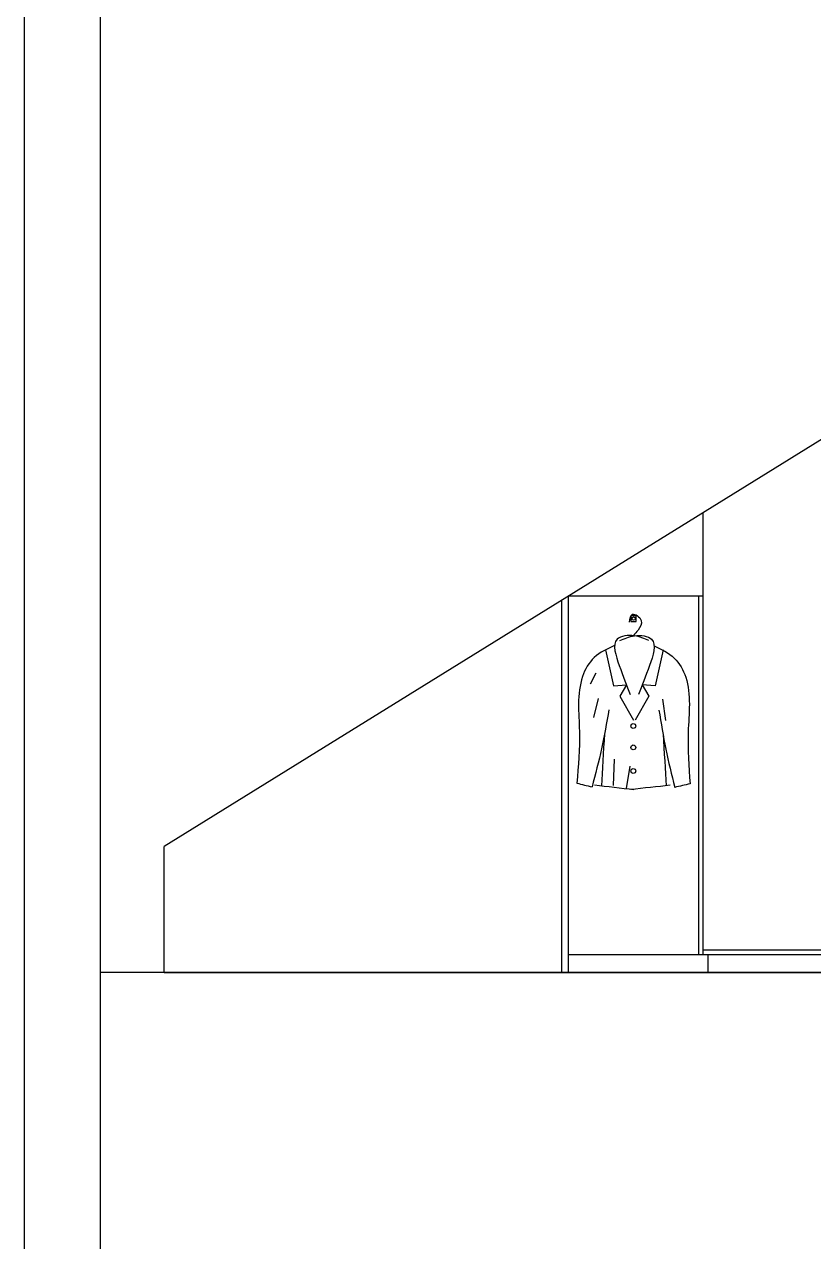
# Model space of a CAD drawing. Header units: inches. Extents: x 11.2 to 54.2, y 16.2 to 41.
# Drawn here: x 33.16 to 36.67, y 28.93 to 34.35 of the extents above; entities that cross this region are included whole.
import ezdxf

# ---------------------------------------------------------------- set-up
doc = ezdxf.new("R2010")
doc.units = ezdxf.units.IN
doc.header["$MEASUREMENT"] = 0
for name, color, linetype in [('02', 2, 'Continuous'), ('1', 1, 'Continuous'), ('4', 4, 'Continuous'), ('kadrbm', 4, 'Continuous')]:
    doc.layers.add(name, color=color, linetype=linetype)

# ---------------------------------------------------------------- blocks, each defined once
blk = doc.blocks.new('kadrbm')
at = {"layer": 'kadrbm', "color": 4}
blk.add_lwpolyline([(0, 0), (0, 24.7972), (21, 24.7972), (21, 0), (0, 0)], close=True, dxfattribs=at)
blk.add_lwpolyline([(20.6631, 0.3257), (20.6631, 24.4603), (0.3369, 24.4603), (0.3369, 0.3257), (20.6631, 0.3257)], dxfattribs=at)

msp = doc.modelspace()

# ---------------------------------------------------------------- linework, layer by layer
at = {"layer": '02'}
for p, q in [((35.7426, 31.5617), (35.7782, 31.4012)), ((35.9988, 31.5617), (35.9632, 31.4012)), ((35.699, 31.4586), (35.6743, 31.4093)), ((35.7782, 31.4012), (35.8358, 31.4054)), ((35.8358, 31.4054), (35.806, 31.3556)), ((35.9056, 31.4054), (35.9354, 31.3556)), ((35.9632, 31.4012), (35.9056, 31.4054)), ((35.7096, 31.3459), (35.6884, 31.2613)), ((35.806, 31.3556), (35.8675, 31.2485)), ((35.9354, 31.3556), (35.8738, 31.2485)), ((35.9952, 31.3423), (36.0093, 31.2472)), ((35.7801, 31.0746), (35.7766, 30.9583)), ((35.85, 31.0441), (35.834, 30.9445))]:
    msp.add_line(p, q, dxfattribs=at)
msp.add_lwpolyline([(35.8543, 31.6885), (35.8793, 31.6885), (35.8793, 31.7135), (35.8543, 31.7135)], close=True, dxfattribs=at)
for centre, radius in [((35.8672, 31.7009), 0.0075), ((35.866, 31.2226), 0.0108), ((35.866, 31.1275), 0.0108), ((35.866, 31.0226), 0.0108)]:
    msp.add_circle(centre, radius, dxfattribs=at)
for points in [[(35.8487, 31.6849), (35.8627, 31.7199), (35.9012, 31.6919), (35.8872, 31.6499), (35.8662, 31.6254)], [(35.9351, 31.6029), (35.8706, 31.6244), (35.7939, 31.609), (35.8031, 31.4925), (35.8522, 31.3637)], [(35.8063, 31.6029), (35.8707, 31.6244), (35.9475, 31.609), (35.9383, 31.4925), (35.8892, 31.3637)], [(35.7828, 31.5806), (35.6917, 31.5273), (35.6401, 31.4429), (35.626, 31.1992), (35.6143, 30.9682)], [(35.9581, 31.5796), (36.0485, 31.5251), (36.0991, 31.4401), (36.1102, 31.1962), (36.1185, 30.9652)], [(35.7574, 31.2952), (35.7245, 31.1218), (35.6823, 30.9518)], [(35.98, 31.2939), (36.0108, 31.1201), (36.0503, 30.9496)], [(35.6143, 30.9682), (35.6823, 30.9518)], [(35.6929, 30.9609), (35.8688, 30.9398)], [(36.0303, 30.9588), (35.8541, 30.9399)], [(36.1185, 30.9652), (36.0503, 30.9496)]]:
    msp.add_spline(points, degree=3, dxfattribs=at)
for points in [[(35.7373, 31.189), (35.7327, 31.1071), (35.7282, 31.0252), (35.7238, 30.9572)], [(35.9989, 31.1874), (36.0034, 31.1061), (36.008, 31.0247), (36.0122, 30.9569)]]:
    msp.add_open_spline(points, degree=3, dxfattribs=at)
at = {"layer": '1'}
for p, q in [((39.2173, 34.0563), (33.7773, 30.6863)), ((36.1773, 30.2063), (36.1773, 32.1731)), ((35.5473, 30.1263), (35.5473, 31.7828)), ((35.5773, 30.1263), (35.5773, 31.8014)), ((35.5773, 31.8014), (36.1773, 31.8014)), ((36.1573, 30.2063), (36.1573, 31.8014)), ((33.7773, 30.1263), (33.7773, 30.6863)), ((35.5773, 30.2063), (37.3773, 30.2063)), ((36.1773, 30.2263), (37.3773, 30.2263)), ((36.1973, 30.2063), (36.1973, 30.1263)), ((33.7773, 30.1263), (40.8973, 30.1263))]:
    msp.add_line(p, q, dxfattribs=at)
at = {"layer": '4'}
msp.add_line((53.8184, 30.1263), (33.4922, 30.1263), dxfattribs=at)

# ---------------------------------------------------------------- block references
at = {"layer": 'kadrbm'}
msp.add_blockref('kadrbm', (33.1553, 16.2093), dxfattribs=at)

doc.saveas('drawing.dxf')
